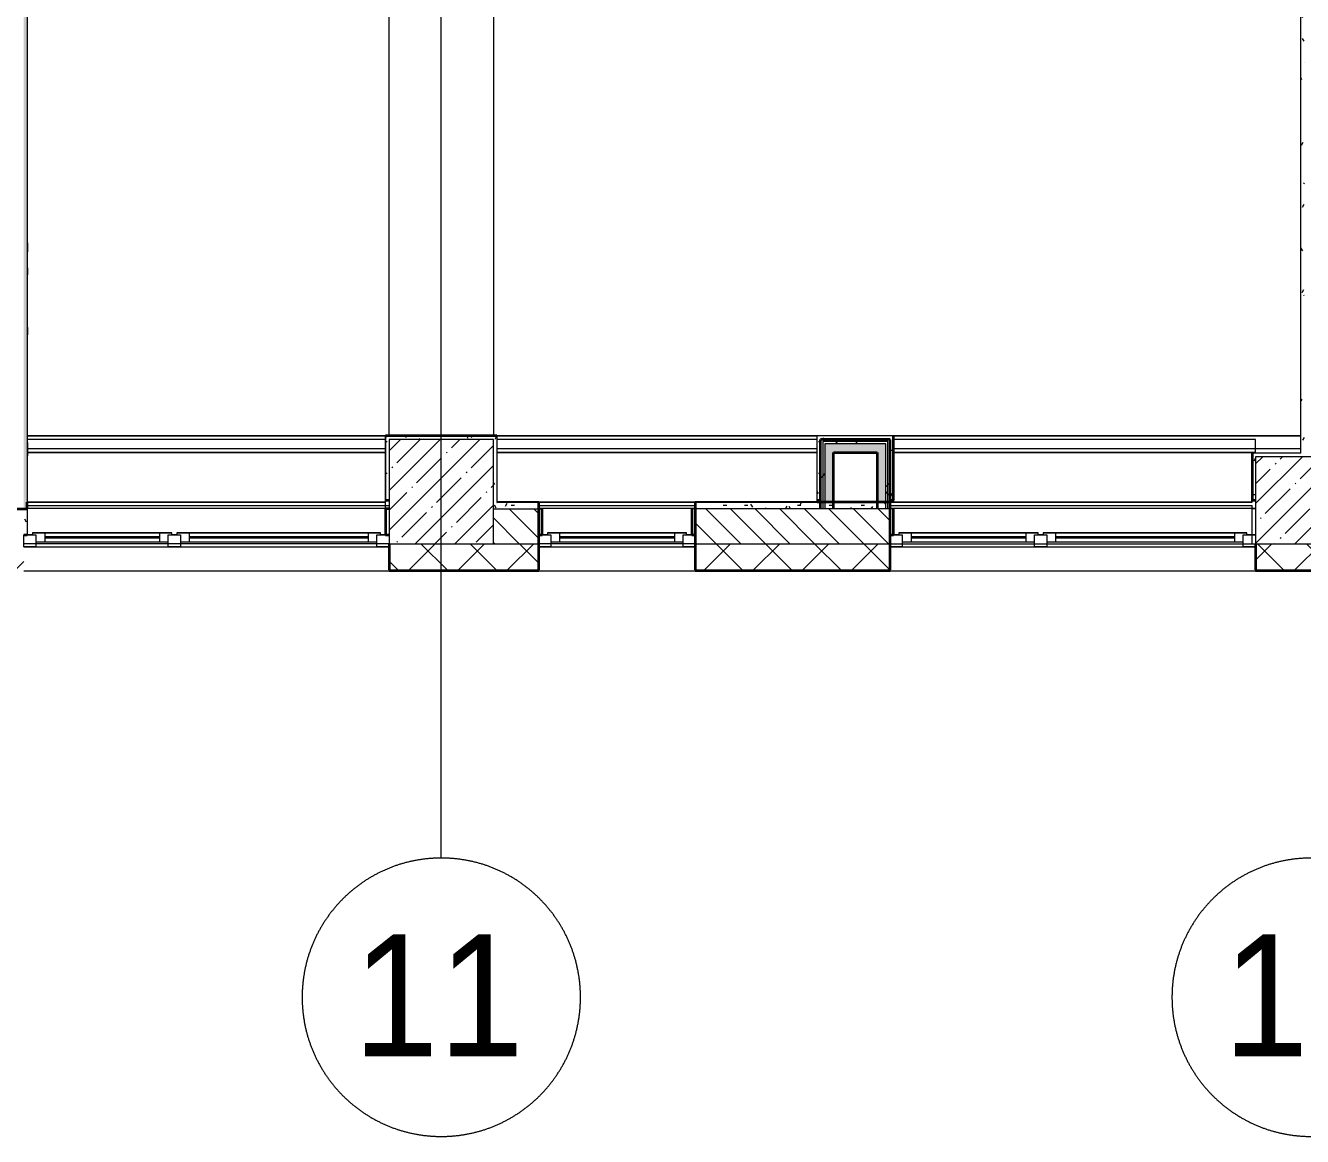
# Model space of a CAD drawing. Header units: millimetres. Extents: x 3914 to 443608, y -156176 to 78197.
# Drawn here: x 205884 to 213224, y -149484 to -143099 of the extents above; entities that cross this region are included whole.
import ezdxf

# ---------------------------------------------------------------- set-up
doc = ezdxf.new("R2010")
doc.units = ezdxf.units.MM
doc.linetypes.add('50_200_ШТРИХ_1Т_ш5_п1_п1_', pattern=[700, 500, -100, 0, -100])
for name, color, linetype, lineweight in [('A-FLOR', 7, 'Continuous', 9), ('A-GLAZ', 7, 'Continuous', 9), ('A-GLAZ-1', 7, 'Continuous', 5), ('A-WALL', 7, 'Continuous', 5), ('A-WALL-1', 7, 'Continuous', 35), ('I-WALL', 7, 'Continuous', 5), ('S-COLS', 7, 'Continuous', 9), ('S-COLS-1', 7, 'Continuous', 5), ('Оси', 7, 'Continuous', 9), ('Оси-1', 7, '50_200_ШТРИХ_1Т_ш5_п1_п1_', 9)]:
    doc.layers.add(name, color=color, linetype=linetype, lineweight=lineweight)
doc.layers.add('A-WALL-FNSH-1', color=9, linetype='Continuous', lineweight=5, true_color=0x808080)
doc.styles.add('Arial', font='arial.ttf', dxfattribs={"width": 0.9, "height": 700})
pattern_1 = [(0, (174964.42, -145977.62), (243.84, 60.96), [20.117, -162.763, 20.117, -162.763, -975.36]), (0, (174964.42, -145977.62), (243.84, 60.96), [-365.76, 20.117, -345.643, 20.117, -162.763, -426.72]), (0, (174964.42, -145977.62), (243.84, 60.96), [-914.4, 20.117, -101.803, 20.117, -284.683]), (120, (175055.86, -145947.14), (-174.71291, 180.69163), [20.117, -162.763, 20.117, -162.763, -975.36]), (120, (175055.86, -145947.14), (-174.71291, 180.69163), [-365.76, 20.117, -345.643, 20.117, -162.763, -426.72]), (120, (175055.86, -145947.14), (-174.71291, 180.69163), [-914.4, 20.117, -101.803, 20.117, -284.683]), (240, (175086.34, -145825.22), (-69.12709, -241.65163), [20.117, -162.763, 20.117, -162.763, -975.36]), (240, (175086.34, -145825.22), (-69.12709, -241.65163), [-365.76, 20.117, -345.643, 20.117, -162.763, -426.72]), (240, (175086.34, -145825.22), (-69.12709, -241.65163), [-914.4, 20.117, -101.803, 20.117, -284.683])]
pattern_2 = [(45, (174964.42, -145977.62), (-212.132, 212.132), []), (135, (174964.42, -145977.62), (-212.132, -212.132), [])]

# ---------------------------------------------------------------- blocks, each defined once
blk = doc.blocks.new('BSC_Колонна _Прямоугольная - 600х600-V313-Объем проектирования 2 этажа')
at = {"layer": 'S-COLS-1'}
h = blk.add_hatch(dxfattribs=at)
h.set_pattern_fill('FP_66', color=256, style=0, pattern_type=2)
h.set_pattern_definition([(45, (-33310, -200), (-114.04925, 114.04925), []), (45, (-33195.95, -200), (-114.04925, 114.04925), [201.613, -40.323, 6.706, -33.617])])
h.paths.add_polyline_path([(-300, -300), (300, -300), (300, 300), (-300, 300), (-300, -247.3)])
for p, q in [((300, 300), (-300, 300)), ((-300, 300), (-300, -300)), ((300, -300), (300, 300)), ((-300, -300), (300, -300))]:
    blk.add_line(p, q, dxfattribs=at)
blk = doc.blocks.new('120_Окно_СКБ_2Ст - 120_Окно_СКБ_2Ст 2100х2400 _мал створка справа_-22446225-Объем проектирования 2 этажа')
at = {"layer": 'A-GLAZ'}
for p, q in [((-1050, -127), (-1050, -57)), ((-1050, -57), (-980, -57)), ((-980, -57), (-980, -127)), ((150, -127), (150, -57)), ((150, -57), (220, -57)), ((220, -57), (220, -127)), ((980, -127), (980, -57)), ((980, -57), (1050, -57)), ((1050, -57), (1050, -127)), ((-980, -127), (-1050, -127)), ((-980, -127), (-1000, -127)), ((-1000, -127), (-1000, -137)), ((-1000, -137), (170, -137)), ((170, -137), (-1000, -137)), ((150, -87), (-980, -87)), ((-980, -87), (-980, -127)), ((-930, -137), (-930, -87)), ((100, -137), (100, -87)), ((150, -127), (150, -87)), ((220, -127), (150, -127)), ((170, -127), (150, -127)), ((170, -137), (170, -127)), ((220, -127), (200, -127)), ((200, -127), (200, -137)), ((200, -137), (1000, -137)), ((1000, -137), (200, -137)), ((980, -87), (220, -87)), ((220, -87), (220, -127)), ((270, -137), (270, -87)), ((930, -137), (930, -87)), ((980, -127), (980, -87)), ((1050, -127), (980, -127)), ((1000, -127), (980, -127)), ((1000, -137), (1000, -127))]:
    blk.add_line(p, q, dxfattribs=at)
at = {"layer": 'A-GLAZ-1'}
for p, q in [((1050, -57), (-1050, -57)), ((-1030, -127), (-1000, -127)), ((-930, -107), (100, -107)), ((100, -117), (-930, -117)), ((170, -127), (200, -127)), ((270, -107), (930, -107)), ((930, -117), (270, -117)), ((1000, -127), (1030, -127))]:
    blk.add_line(p, q, dxfattribs=at)
blk = doc.blocks.new('120_Окно_СКБ_2Ст - 120_Окно_СКБ_2Ст 2100х2400 _мал створка справа_-V319-Объем проектирования 2 этажа')
at = {"layer": 'A-GLAZ'}
for p, q in [((-1050, -127), (-1050, -57)), ((-1050, -57), (-980, -57)), ((-980, -57), (-980, -127)), ((150, -127), (150, -57)), ((150, -57), (220, -57)), ((220, -57), (220, -127)), ((980, -127), (980, -57)), ((980, -57), (1050, -57)), ((1050, -57), (1050, -127)), ((-980, -127), (-1050, -127)), ((-980, -127), (-1000, -127)), ((-1000, -127), (-1000, -137)), ((-1000, -137), (170, -137)), ((170, -137), (-1000, -137)), ((150, -87), (-980, -87)), ((-980, -87), (-980, -127)), ((-930, -137), (-930, -87)), ((100, -137), (100, -87)), ((150, -127), (150, -87)), ((220, -127), (150, -127)), ((170, -127), (150, -127)), ((170, -137), (170, -127)), ((220, -127), (200, -127)), ((200, -127), (200, -137)), ((200, -137), (1000, -137)), ((1000, -137), (200, -137)), ((980, -87), (220, -87)), ((220, -87), (220, -127)), ((270, -137), (270, -87)), ((930, -137), (930, -87)), ((980, -127), (980, -87)), ((1050, -127), (980, -127)), ((1000, -127), (980, -127)), ((1000, -137), (1000, -127))]:
    blk.add_line(p, q, dxfattribs=at)
at = {"layer": 'A-GLAZ-1'}
for p, q in [((1050, -57), (-1050, -57)), ((-1050, -127), (-1000, -127)), ((-930, -107), (100, -107)), ((100, -117), (-930, -117)), ((170, -127), (200, -127)), ((270, -107), (930, -107)), ((930, -117), (270, -117)), ((1000, -127), (1030, -127))]:
    blk.add_line(p, q, dxfattribs=at)
blk = doc.blocks.new('BSC_Колонна _Прямоугольная - 500х500-V366-Объем проектирования 2 этажа')
at = {"layer": 'S-COLS-1'}
h = blk.add_hatch(dxfattribs=at)
h.set_pattern_fill('FP_112', color=256, style=0, pattern_type=2)
h.set_pattern_definition([(45, (-38240, -150), (-114.04925, 114.04925), []), (45, (-38125.95, -150), (-114.04925, 114.04925), [201.613, -40.323, 6.706, -33.617])])
h.paths.add_polyline_path([(250, -250), (250, 250), (-250, 250), (-250, -250), (177, -250)])
for p, q in [((250, 250), (-250, 250)), ((-250, 250), (-250, -250)), ((250, -250), (250, 250)), ((-250, -250), (250, -250))]:
    blk.add_line(p, q, dxfattribs=at)
blk = doc.blocks.new('120_Окно_СКБ_1Ст - 120_Окно_СКБ_1Ст 900х2500_h_-V390-Объем проектирования 2 этажа')
at = {"layer": 'A-GLAZ'}
for p, q in [((-450, -127), (-450, -57)), ((-450, -57), (-380, -57)), ((-380, -57), (-380, -127)), ((380, -127), (380, -57)), ((380, -57), (450, -57)), ((450, -57), (450, -127)), ((-380, -127), (-450, -127)), ((-380, -127), (-400, -127)), ((-400, -127), (-400, -137)), ((-400, -137), (400, -137)), ((400, -137), (-400, -137)), ((380, -87), (-380, -87)), ((-380, -87), (-380, -127)), ((-330, -137), (-330, -87)), ((330, -137), (330, -87)), ((380, -127), (380, -87)), ((450, -127), (380, -127)), ((400, -127), (380, -127)), ((400, -137), (400, -127))]:
    blk.add_line(p, q, dxfattribs=at)
at = {"layer": 'A-GLAZ-1'}
for p, q in [((450, -57), (-450, -57)), ((-430, -127), (-400, -127)), ((-330, -107), (330, -107)), ((330, -117), (-330, -117)), ((400, -127), (430, -127))]:
    blk.add_line(p, q, dxfattribs=at)
blk = doc.blocks.new('Зашивка приборов отопления23 - Зашивка приборов отопления-33321838-Объем проектирования 2 этажа')
at = {"layer": 'A-WALL'}
for p, q in [((36620, 23400), (34540, 23400)), ((34560, 23079), (36620, 23079)), ((36620, 23079), (34560, 23079)), ((34560, 23004), (36620, 23004))]:
    blk.add_line(p, q, dxfattribs=at)
blk = doc.blocks.new('Зашивка приборов отопления24 - Зашивка приборов отопления-33321996-Объем проектирования 2 этажа')
at = {"layer": 'A-WALL'}
for p, q in [((36380, 23400), (35480, 23400)), ((34780, 23079), (36620, 23079)), ((36620, 23079), (34780, 23079)), ((34780, 23004), (36620, 23004))]:
    blk.add_line(p, q, dxfattribs=at)
blk = doc.blocks.new('Зашивка приборов отопления25 - Зашивка приборов отопления-33322064-Объем проектирования 2 этажа')
at = {"layer": 'A-WALL'}
for p, q in [((36640, 23400), (34540, 23400)), ((34540, 23084), (34540, 23079)), ((34540, 23079), (36620, 23079)), ((36620, 23079), (34540, 23079)), ((34540, 23079), (34540, 23004)), ((34540, 23004), (36620, 23004))]:
    blk.add_line(p, q, dxfattribs=at)
blk = doc.blocks.new('Ось сетки - D8-29747960-Объем проектирования 2 этажа')
at = {"layer": 'Оси-1'}
for start, end in [(360, 180), (180, 360)]:
    blk.add_arc((0, 0), 4, start, end, dxfattribs=at)

msp = doc.modelspace()

# ---------------------------------------------------------------- hatches: boundary and pattern name
at = {"layer": 'A-WALL'}
h = msp.add_hatch(dxfattribs=at)
h.set_pattern_fill('FP_2', color=256, style=0, pattern_type=2)
h.set_pattern_definition([(135, (174964.42, -145977.62), (-70.71068, -70.71068), [])])
h.paths.add_polyline_path([(209734.4, -146077.6), (210854.4, -146077.6), (210854.4, -145877.6), (209734.4, -145877.6), (209734.4, -146043.6)])
h.paths.add_polyline_path([(208834.4, -146077.6), (208834.4, -145877.6), (208574.4, -145877.6), (208574.4, -146077.6)])
h = msp.add_hatch(dxfattribs=at)
h.set_pattern_fill('FP_24', color=256, style=0, pattern_type=2)
h.set_pattern_definition([(45, (174964.42, -145977.62), (-141.42136, 141.42136), []), (135, (174964.42, -145977.62), (-141.42136, -141.42136), [])])
h.paths.add_polyline_path([(250444.4, -146227.6), (250664.4, -146227.6), (250664.4, -146077.6), (246524.4, -146077.6), (246524.4, -146227.6), (250240.9, -146227.6)])
h.paths.add_polyline_path([(242290.8, -146227.6), (245624.4, -146227.6), (245624.4, -146077.6), (242024.4, -146077.6), (242024.4, -146227.6)])
h.paths.add_polyline_path([(240374.4, -146227.6), (241124.4, -146227.6), (241124.4, -146077.6), (240124.4, -146077.6), (240124.4, -146227.6)])
h.paths.add_polyline_path([(236374.4, -146227.6), (237024.4, -146227.6), (237024.4, -146077.6), (235874.4, -146077.6), (235874.4, -146227.6)])
h.paths.add_polyline_path([(233774.4, -146227.6), (233774.4, -146077.6), (233024.4, -146077.6), (233024.4, -146227.6), (233618, -146227.6)])
h.paths.add_polyline_path([(231374.4, -146227.6), (232124.4, -146227.6), (232124.4, -146077.6), (231374.4, -146077.6), (231374.4, -146095.6)])
h.paths.add_polyline_path([(226874.4, -146227.6), (228274.4, -146227.6), (228274.4, -146077.6), (226874.4, -146077.6)])
h.paths.add_polyline_path([(222777, -146227.6), (223774.4, -146227.6), (223774.4, -146077.6), (222374.4, -146077.6), (222374.4, -146227.6)])
h.paths.add_polyline_path([(217874.4, -146227.6), (219000.8, -146227.6), (219000.8, -146077.6), (217624.4, -146077.6), (217624.4, -146227.6), (217717.8, -146227.6)])
h.paths.add_polyline_path([(220274.4, -146227.6), (220274.4, -146077.6), (219900.8, -146077.6), (219900.8, -146227.6)])
h.paths.add_polyline_path([(213454.4, -146227.6), (214524.4, -146227.6), (214524.4, -146077.6), (212954.4, -146077.6), (212954.4, -146227.6), (213381.4, -146227.6)])
h.paths.add_polyline_path([(207974.4, -146227.6), (208834.4, -146227.6), (208834.4, -146077.6), (207974.4, -146077.6), (207974.4, -146095.6)])
h.paths.add_polyline_path([(209767.8, -146227.6), (210854.4, -146227.6), (210854.4, -146077.6), (209734.4, -146077.6), (209734.4, -146227.6)])
h.paths.add_polyline_path([(204708.6, -146227.6), (205874.4, -146227.6), (205874.4, -146077.6), (204174.2, -146077.6), (204174.2, -146227.6)])
h.paths.add_polyline_path([(197481.3, -146227.6), (197674.4, -146227.6), (197674.4, -146077.6), (196574.4, -146077.6), (196574.4, -146227.6), (197474.4, -146227.6)])
h.paths.add_polyline_path([(201094.9, -146227.6), (201374.2, -146227.6), (201374.2, -146077.6), (199774.4, -146077.6), (199774.4, -146227.6), (200524.4, -146227.6)])
h.paths.add_polyline_path([(191624.4, -146227.6), (192224.4, -146227.6), (192224.4, -146077.6), (191074.4, -146077.6), (191074.4, -146227.6)])
h.paths.add_polyline_path([(193774.4, -146227.6), (193774.4, -146077.6), (193124.4, -146077.6), (193124.4, -146227.6), (193144.9, -146227.6)])
h.paths.add_polyline_path([(187124.4, -146227.6), (187974.4, -146227.6), (187974.4, -146077.6), (186624.4, -146077.6), (186624.4, -146227.6), (186640.3, -146227.6)])
h.paths.add_polyline_path([(181581.1, -146227.6), (183524.4, -146227.6), (183524.4, -146077.6), (179594.4, -146077.6), (179594.4, -146227.6), (180858.4, -146227.6)])
h.paths.add_polyline_path([(174854.4, -146227.6), (178694.4, -146227.6), (178694.4, -146077.6), (174704.4, -146077.6), (174704.4, -146227.6)])
at = {"layer": 'I-WALL'}
h = msp.add_hatch(dxfattribs=at)
h.set_pattern_fill('FP_191', color=256, style=0, pattern_type=2)
h.set_pattern_definition(pattern_1)
h.paths.add_polyline_path([(205874.4, -145877.6), (205894.4, -145877.6), (205894.4, -138077.6), (205874.4, -138077.6), (205874.4, -145857.6)])
h = msp.add_hatch(dxfattribs=at)
h.set_pattern_fill('FP_191', color=256, style=0, pattern_type=2)
h.set_pattern_definition(pattern_1)
h.paths.add_polyline_path([(213234.4, -145577.6), (213233.3, -140727.6), (213214.4, -140727.6), (213214.4, -145556.6), (213234.2, -145577.4)])
h.paths.add_polyline_path([(213226.2, -145577.6), (213234.2, -145577.4), (213214.4, -145557.6), (213214.4, -145577.6)])
h = msp.add_hatch(dxfattribs=at)
h.set_pattern_fill('FP_191', color=256, style=0, pattern_type=2)
h.set_pattern_definition(pattern_1)
h.paths.add_polyline_path([(207974.4, -145827.6), (207974.4, -145457.6), (207954.4, -145457.6), (207954.4, -145827.6), (207960.9, -145827.6)])
h = msp.add_hatch(dxfattribs=at)
h.set_pattern_fill('FP_191', color=256, style=0, pattern_type=2)
h.set_pattern_definition(pattern_1)
h.paths.add_polyline_path([(208574.4, -145477.6), (208594.4, -145477.4), (208594.4, -145457.6), (207974.4, -145457.6), (207974.4, -145477.6), (208322.3, -145477.6)])
h = msp.add_hatch(dxfattribs=at)
h.set_pattern_fill('FP_191', color=256, style=0, pattern_type=2)
h.set_pattern_definition(pattern_1)
h.paths.add_polyline_path([(208594.4, -145837.6), (208594.4, -145477.6), (208574.4, -145477.6), (208574.4, -145837.6)])
h = msp.add_hatch(dxfattribs=at)
h.set_pattern_fill('FP_191', color=256, style=0, pattern_type=2)
h.set_pattern_definition(pattern_1)
h.paths.add_polyline_path([(210873.4, -145477.6), (210874.4, -145477.6), (210873.4, -145457.6), (210434.4, -145457.6), (210434.4, -145477.6), (210854.4, -145477.6)])
h = msp.add_hatch(dxfattribs=at)
h.set_pattern_fill('FP_191', color=256, style=0, pattern_type=2)
h.set_pattern_definition(pattern_1)
h.paths.add_polyline_path([(210454.4, -145827.6), (210454.4, -145477.6), (210434.4, -145478.6), (210434.4, -145827.6)])
h = msp.add_hatch(dxfattribs=at)
h.set_pattern_fill('FP_192', color=256, style=0, pattern_type=2)
h.set_pattern_definition(pattern_2)
h.paths.add_polyline_path([(210454.4, -145837.6), (210466.9, -145837.6), (210466.9, -145477.6), (210454.4, -145477.6), (210454.4, -145827.6)])
h = msp.add_hatch(dxfattribs=at)
h.set_pattern_fill('FP_192', color=256, style=0, pattern_type=2)
h.set_pattern_definition(pattern_2)
h.paths.add_polyline_path([(210466.9, -145490.1), (210854.4, -145490.1), (210854.4, -145477.6), (210466.9, -145477.6)])
h = msp.add_hatch(dxfattribs=at)
h.set_pattern_fill('FP_191', color=256, style=0, pattern_type=2)
h.set_pattern_definition(pattern_1)
h.paths.add_polyline_path([(210854.4, -145827.6), (210874.4, -145827.6), (210873.4, -145477.6), (210854.4, -145477.6), (210854.4, -145691.8)])
h = msp.add_hatch(dxfattribs=at)
h.set_pattern_fill('FP_192', color=256, style=0, pattern_type=2)
h.set_pattern_definition(pattern_2)
h.paths.add_polyline_path([(210466.9, -145837.6), (210479.4, -145837.6), (210479.4, -145490.1), (210466.9, -145490.1), (210466.9, -145827.6)])
h = msp.add_hatch(dxfattribs=at)
h.set_pattern_fill('FP_192', color=256, style=0, pattern_type=2)
h.set_pattern_definition(pattern_2)
h.paths.add_polyline_path([(210479.4, -145502.6), (210841.9, -145502.6), (210841.9, -145490.1), (210479.4, -145490.1)])
for points in [[(210529.4, -145837.6), (210529.4, -145502.6), (210479.4, -145502.6), (210479.4, -145837.6), (210490.5, -145837.6)], [(210829.4, -145552.6), (210829.4, -145502.6), (210529.4, -145502.6), (210529.4, -145552.6), (210779.4, -145552.6)], [(210779.4, -145837.6), (210829.4, -145837.6), (210829.4, -145552.6), (210779.4, -145552.6), (210779.4, -145696.7)]]:
    msp.add_hatch(color=256, dxfattribs=at).paths.add_polyline_path(points)
h = msp.add_hatch(dxfattribs=at)
h.set_pattern_fill('FP_192', color=256, style=0, pattern_type=2)
h.set_pattern_definition(pattern_2)
h.paths.add_polyline_path([(210829.4, -145837.6), (210841.9, -145837.6), (210841.9, -145502.6), (210829.4, -145502.6), (210829.4, -145693.4)])
h = msp.add_hatch(dxfattribs=at)
h.set_pattern_fill('FP_192', color=256, style=0, pattern_type=2)
h.set_pattern_definition(pattern_2)
h.paths.add_polyline_path([(210854.4, -145837.6), (210854.4, -145490.1), (210841.9, -145490.1), (210841.9, -145837.6), (210852.9, -145837.6)])
h = msp.add_hatch(dxfattribs=at)
h.set_pattern_fill('FP_191', color=256, style=0, pattern_type=2)
h.set_pattern_definition(pattern_1)
h.paths.add_polyline_path([(212934.4, -145827.6), (212954.4, -145827.6), (212954.4, -145577.6), (212934.4, -145579.2), (212934.4, -145580.5)])
h = msp.add_hatch(dxfattribs=at)
h.set_pattern_fill('FP_191', color=256, style=0, pattern_type=2)
h.set_pattern_definition(pattern_1)
h.paths.add_polyline_path([(209734.4, -145877.6), (210854.4, -145877.6), (210854.4, -145837.6), (209734.4, -145837.6), (209734.4, -145857.6)])
h.paths.add_polyline_path([(208683.7, -145877.6), (208834.4, -145877.6), (208834.4, -145837.6), (208574.4, -145837.6), (208574.4, -145877.6)])
h = msp.add_hatch(dxfattribs=at)
h.set_pattern_fill('FP_191', color=256, style=0, pattern_type=2)
h.set_pattern_definition(pattern_1)
h.paths.add_polyline_path([(205874.4, -146025.6), (205894.4, -146025.6), (205894.4, -145877.6), (205874.4, -145877.6), (205874.4, -146002.6)])
h = msp.add_hatch(dxfattribs=at)
h.set_pattern_fill('FP_191', color=256, style=0, pattern_type=2)
h.set_pattern_definition(pattern_1)
h.paths.add_polyline_path([(208834.4, -146025.6), (208854.4, -146025.6), (208854.4, -145877.6), (208834.4, -145877.6), (208834.4, -145896.2)])
h = msp.add_hatch(dxfattribs=at)
h.set_pattern_fill('FP_191', color=256, style=0, pattern_type=2)
h.set_pattern_definition(pattern_1)
h.paths.add_polyline_path([(210854.4, -146025.6), (210874.4, -146025.6), (210874.4, -145877.6), (210854.4, -145877.6), (210854.4, -145896.2)])

# ---------------------------------------------------------------- linework, layer by layer
at = {"layer": 'A-FLOR'}
for p, q in [((207974.4, -145456.7), (207974.4, -138789.4)), ((207974.4, -145457.6), (207974.4, -138790.4)), ((208574.4, -138789.4), (208574.4, -145456.7)), ((208574.4, -138790.4), (208574.4, -145457.6)), ((210433.4, -145456.7), (210433.4, -145476.7)), ((210433.4, -145457.6), (210433.4, -145477.6)), ((210873.4, -145456.7), (210434.4, -145456.7)), ((210873.4, -145457.6), (210434.4, -145457.6)), ((207954.4, -145531.7), (205894.4, -145531.7)), ((207954.4, -145532.6), (205894.4, -145532.6)), ((210434.4, -145531.7), (208594.4, -145531.7)), ((210434.4, -145532.6), (208594.4, -145532.6)), ((213214.4, -145531.7), (210874.4, -145531.7)), ((213214.4, -145532.6), (210874.4, -145532.6)), ((213214.4, -145556.7), (212954.4, -145556.7)), ((213214.4, -145557.6), (212954.4, -145557.6)), ((205894.4, -145836.7), (207954.4, -145836.7)), ((205894.4, -145837.6), (207954.4, -145837.6)), ((207954.4, -145836.7), (207954.4, -145826.7)), ((207954.4, -145837.6), (207954.4, -145827.6)), ((208834.4, -145836.7), (209734.4, -145836.7)), ((208834.4, -145837.6), (209734.4, -145837.6)), ((210779.4, -145836.7), (210529.4, -145836.7)), ((210779.4, -145837.6), (210529.4, -145837.6)), ((210854.4, -145836.7), (212934.4, -145836.7)), ((210854.4, -145837.6), (212934.4, -145837.6)), ((212934.4, -145836.7), (212934.4, -145826.7)), ((212934.4, -145837.6), (212934.4, -145827.6))]:
    msp.add_line(p, q, dxfattribs=at)
at = {"layer": 'A-WALL'}
for p, q in [((208594.4, -145477.6), (208594.4, -145837.6)), ((210466.9, -145490.1), (210466.9, -145877.6)), ((210841.9, -145490.1), (210466.9, -145490.1)), ((210479.4, -145502.6), (210479.4, -145877.6)), ((210829.4, -145502.6), (210479.4, -145502.6)), ((210829.4, -145877.6), (210829.4, -145502.6)), ((210841.9, -145877.6), (210841.9, -145490.1)), ((212954.4, -145557.6), (212934.4, -145557.6)), ((208574.4, -145877.6), (208854.4, -145877.6)), ((210874.4, -145877.6), (209714.4, -145877.6)), ((208574.4, -146077.6), (208834.4, -146077.6)), ((209734.4, -146077.6), (212954.4, -146077.6)), ((207974.4, -146235.6), (205874.4, -146235.6)), ((207974.4, -146227.6), (208834.4, -146227.6)), ((207974.4, -146230.6), (208834.4, -146230.6)), ((209734.4, -146235.6), (208834.4, -146235.6)), ((209734.4, -146227.6), (210854.4, -146227.6)), ((209734.4, -146230.6), (210854.4, -146230.6)), ((212954.4, -146235.6), (210854.4, -146235.6)), ((212954.4, -146227.6), (214524.4, -146227.6)), ((212954.4, -146230.6), (214524.4, -146230.6))]:
    msp.add_line(p, q, dxfattribs=at)
at = {"layer": 'A-WALL-1'}
for p, q in [((208594.4, -145457.6), (207954.4, -145457.6)), ((210854.4, -145477.6), (210454.4, -145477.6)), ((210454.4, -145877.6), (210454.4, -145477.6)), ((210854.4, -146227.6), (210854.4, -145477.6)), ((210874.4, -145457.6), (210873.4, -145457.6)), ((210874.4, -145827.6), (210874.4, -145457.6)), ((210529.4, -145877.6), (210529.4, -145552.6)), ((210529.4, -145552.6), (210779.4, -145552.6)), ((210779.4, -145552.6), (210779.4, -145877.6)), ((212934.4, -145557.6), (212934.4, -145827.6)), ((213214.4, -145556.6), (213214.4, -145557.6)), ((205894.4, -145877.6), (205894.4, -145837.6)), ((207954.4, -145827.6), (207974.4, -145827.6)), ((208595.4, -145837.6), (208594.4, -145837.6)), ((208834.4, -146227.6), (208834.4, -145837.6)), ((209734.4, -145837.6), (209734.4, -146227.6)), ((210434.4, -145827.6), (210454.4, -145827.6)), ((210854.4, -145837.6), (210434.4, -145837.6)), ((210854.4, -145827.6), (210874.4, -145827.6)), ((212934.4, -145827.6), (212954.4, -145827.6)), ((204774.2, -145877.6), (205894.4, -145877.6)), ((207974.4, -145877.6), (207954.4, -145877.6)), ((207954.4, -145877.6), (207954.4, -146025.6)), ((208854.4, -146025.6), (208854.4, -145877.6)), ((209714.4, -145877.6), (209714.4, -146025.6)), ((210874.4, -146025.6), (210874.4, -145877.6)), ((205874.4, -146025.6), (205894.4, -146025.6)), ((207954.4, -146025.6), (207974.4, -146025.6)), ((208834.4, -146025.6), (208854.4, -146025.6)), ((209714.4, -146025.6), (209734.4, -146025.6)), ((210854.4, -146025.6), (210874.4, -146025.6)), ((207974.4, -146077.6), (207974.4, -146227.6)), ((212954.4, -146077.6), (212954.4, -146227.6))]:
    msp.add_line(p, q, dxfattribs=at)
at = {"layer": 'A-WALL-FNSH-1'}
for p, q in [((205894.4, -138057.6), (205894.4, -145837.6)), ((213214.4, -145556.6), (213214.4, -140727.6)), ((205896.4, -145836.6), (205896.4, -142889.9)), ((208594.4, -145456.6), (207953.4, -145456.6)), ((207953.4, -145457.6), (207953.4, -145836.6)), ((207954.4, -145827.6), (207954.4, -145457.6)), ((208594.4, -145457.6), (208594.4, -145477.6)), ((208595.4, -145836.6), (208595.4, -145456.6)), ((210433.4, -145456.6), (210433.4, -145836.6)), ((210875.4, -145456.6), (210433.4, -145456.6)), ((210434.4, -145837.6), (210434.4, -145457.6)), ((210875.4, -145827.6), (210875.4, -145456.6)), ((212933.4, -145556.6), (212933.4, -145827.6)), ((213213.4, -145556.6), (212933.4, -145556.6)), ((205895.4, -145836.6), (205896.4, -145836.6)), ((207953.4, -145836.6), (207954.4, -145836.6)), ((208834.4, -145836.6), (208595.4, -145836.6)), ((208595.4, -145837.6), (208834.4, -145837.6)), ((208834.4, -145837.6), (208834.4, -145836.6)), ((210433.4, -145836.6), (209734.4, -145836.6)), ((209734.4, -145836.6), (209734.4, -145837.6)), ((209734.4, -145837.6), (210434.4, -145837.6)), ((210874.4, -145827.6), (210875.4, -145827.6)), ((212933.4, -145827.6), (212934.4, -145827.6)), ((205895.4, -145877.6), (205894.4, -145877.6)), ((205894.4, -145877.6), (205894.4, -146025.6)), ((205895.4, -146025.6), (205895.4, -145877.6)), ((207954.4, -145877.6), (207953.4, -145877.6)), ((207953.4, -145877.6), (207953.4, -146025.6)), ((208855.4, -145877.6), (208854.4, -145877.6)), ((208855.4, -146025.6), (208855.4, -145877.6)), ((209714.4, -145877.6), (209713.4, -145877.6)), ((209713.4, -145877.6), (209713.4, -146025.6)), ((210875.4, -145877.6), (210874.4, -145877.6)), ((210875.4, -146025.6), (210875.4, -145877.6)), ((212934.4, -145877.6), (212933.4, -145877.6)), ((212933.4, -145877.6), (212933.4, -146025.6)), ((205894.4, -146025.6), (205895.4, -146025.6)), ((207953.4, -146025.6), (207954.4, -146025.6)), ((208854.4, -146025.6), (208855.4, -146025.6)), ((209713.4, -146025.6), (209714.4, -146025.6)), ((210874.4, -146025.6), (210875.4, -146025.6)), ((212933.4, -146025.6), (212934.4, -146025.6)), ((207974.4, -146227.6), (207974.4, -146235.6)), ((207974.4, -146235.6), (208834.4, -146235.6)), ((208834.4, -146235.6), (208834.4, -146227.6)), ((209734.4, -146227.6), (209734.4, -146235.6)), ((209734.4, -146235.6), (210854.4, -146235.6)), ((210854.4, -146235.6), (210854.4, -146227.6)), ((212954.4, -146227.6), (212954.4, -146235.6)), ((212954.4, -146235.6), (214524.4, -146235.6))]:
    msp.add_line(p, q, dxfattribs=at)
at = {"layer": 'I-WALL'}
for p, q in [((205896.4, -143355.5), (205895.4, -143355.5)), ((205896.4, -143421.6), (205895.4, -143421.6)), ((205895.4, -143430.2), (205896.4, -143430.2)), ((205895.4, -143640.2), (205896.4, -143640.2)), ((205895.4, -143642.3), (205896.4, -143642.3)), ((205895.4, -143701.9), (205896.4, -143701.9)), ((205895.4, -144133.1), (205896.4, -144133.1)), ((205895.4, -144233.1), (205896.4, -144233.1)), ((205896.4, -144347.3), (205895.4, -144347.3)), ((205895.4, -144400.4), (205896.4, -144400.4)), ((205896.4, -144492.1), (205895.4, -144492.1)), ((205895.4, -144532.1), (205896.4, -144532.1)), ((205896.4, -144834.5), (205895.4, -144834.5)), ((205895.4, -144877.5), (205896.4, -144877.5)), ((205895.4, -145456.6), (207953.4, -145456.6)), ((207953.4, -145457.6), (205895.4, -145457.6)), ((207953.4, -145457.6), (207953.4, -145456.6)), ((208594.4, -145456.6), (208594.4, -145457.6)), ((208594.4, -145456.6), (210433.4, -145456.6)), ((210434.4, -145457.6), (208594.4, -145457.6)), ((210875.4, -145456.6), (213213.4, -145456.6)), ((213213.4, -145457.6), (210875.4, -145457.6)), ((205896.4, -145495), (205895.4, -145495)), ((205895.4, -145571.3), (205896.4, -145571.3)), ((205895.4, -145836.6), (205895.4, -145857.6)), ((205896.4, -145836.6), (207953.4, -145836.6)), ((207954.4, -145877.6), (207954.4, -145837.6)), ((208834.4, -145836.6), (209734.4, -145836.6)), ((210874.4, -145827.6), (210874.4, -145836.6)), ((210874.4, -145836.6), (212934.4, -145836.6)), ((212933.4, -145836.6), (212933.4, -145827.6)), ((212934.4, -145836.6), (212934.4, -145827.6)), ((205894.4, -145857.6), (207974.4, -145857.6)), ((208834.4, -145857.6), (209734.4, -145857.6)), ((210854.4, -145857.6), (212934.4, -145857.6)), ((212934.4, -146077.6), (212934.4, -145857.6)), ((212954.4, -145877.6), (212934.4, -145877.6)), ((212954.4, -146025.6), (212934.4, -146025.6)), ((207974.4, -146077.6), (205874.4, -146077.6)), ((209734.4, -146077.6), (208834.4, -146077.6))]:
    msp.add_line(p, q, dxfattribs=at)
at = {"layer": 'I-WALL', "flags": 128}
for points in [[(205895.4, -144392.4), (205895.4, -144389.2), (205895.4, -144385.6), (205895.4, -144381.7), (205895.4, -144377.7), (205895.4, -144373.5), (205895.4, -144369.4), (205895.4, -144365.3), (205895.4, -144361.5), (205895.4, -144358), (205895.4, -144354.8), (205895.4, -144352.2), (205895.4, -144350), (205895.4, -144348.5), (205895.4, -144347.6), (205895.4, -144347.3)], [(205895.4, -144347.3), (205895.4, -144347.7), (205895.4, -144348.7), (205895.4, -144350.3), (205895.4, -144352.6), (205895.4, -144355.3)], [(205895.4, -144355.3), (205895.4, -144352.6), (205895.4, -144350.3), (205895.4, -144348.7), (205895.4, -144347.7), (205895.4, -144347.3)], [(205895.4, -144347.3), (205895.4, -144347.6), (205895.4, -144348.5), (205895.4, -144350), (205895.4, -144352.2), (205895.4, -144354.8), (205895.4, -144358), (205895.4, -144361.5), (205895.4, -144365.3), (205895.4, -144369.4), (205895.4, -144373.5), (205895.4, -144377.7), (205895.4, -144381.7), (205895.4, -144385.6), (205895.4, -144389.2), (205895.4, -144392.4)], [(205895.4, -144355.3), (205895.4, -144358.5), (205895.4, -144362.1), (205895.4, -144366), (205895.4, -144370), (205895.4, -144374.2), (205895.4, -144378.3), (205895.4, -144382.4), (205895.4, -144386.2), (205895.4, -144389.7), (205895.4, -144392.9), (205895.4, -144395.5), (205895.4, -144397.7), (205895.4, -144399.2), (205895.4, -144400.1), (205895.4, -144400.4)], [(205895.4, -144400.4), (205895.4, -144400.1), (205895.4, -144399.2), (205895.4, -144397.7), (205895.4, -144395.5), (205895.4, -144392.9), (205895.4, -144389.7), (205895.4, -144386.2), (205895.4, -144382.4), (205895.4, -144378.3), (205895.4, -144374.2), (205895.4, -144370), (205895.4, -144366), (205895.4, -144362.1), (205895.4, -144358.5), (205895.4, -144355.3)], [(205896.4, -144355.3), (205896.4, -144352.6), (205896.4, -144350.3), (205896.4, -144348.7), (205896.4, -144347.7), (205896.4, -144347.3)], [(205896.4, -144347.3), (205896.4, -144347.6), (205896.4, -144348.5), (205896.4, -144350), (205896.4, -144352.2), (205896.4, -144354.8), (205896.4, -144358), (205896.4, -144361.5), (205896.4, -144365.3), (205896.4, -144369.4), (205896.4, -144373.5), (205896.4, -144377.7), (205896.4, -144381.7), (205896.4, -144385.6), (205896.4, -144389.2), (205896.4, -144392.4)], [(205896.4, -144392.4), (205896.4, -144389.2), (205896.4, -144385.6), (205896.4, -144381.7), (205896.4, -144377.7), (205896.4, -144373.5), (205896.4, -144369.4), (205896.4, -144365.3), (205896.4, -144361.5), (205896.4, -144358), (205896.4, -144354.8), (205896.4, -144352.2), (205896.4, -144350), (205896.4, -144348.5), (205896.4, -144347.6), (205896.4, -144347.3)], [(205896.4, -144347.3), (205896.4, -144347.7), (205896.4, -144348.7), (205896.4, -144350.3), (205896.4, -144352.6), (205896.4, -144355.3)], [(205896.4, -144400.4), (205896.4, -144400.1), (205896.4, -144399.2), (205896.4, -144397.7), (205896.4, -144395.5), (205896.4, -144392.9), (205896.4, -144389.7), (205896.4, -144386.2), (205896.4, -144382.4), (205896.4, -144378.3), (205896.4, -144374.2), (205896.4, -144370), (205896.4, -144366), (205896.4, -144362.1), (205896.4, -144358.5), (205896.4, -144355.3)], [(205896.4, -144355.3), (205896.4, -144358.5), (205896.4, -144362.1), (205896.4, -144366), (205896.4, -144370), (205896.4, -144374.2), (205896.4, -144378.3), (205896.4, -144382.4), (205896.4, -144386.2), (205896.4, -144389.7), (205896.4, -144392.9), (205896.4, -144395.5), (205896.4, -144397.7), (205896.4, -144399.2), (205896.4, -144400.1), (205896.4, -144400.4)], [(205895.4, -144400.4), (205895.4, -144400), (205895.4, -144399), (205895.4, -144397.4), (205895.4, -144395.1), (205895.4, -144392.4)], [(205895.4, -144392.4), (205895.4, -144395.1), (205895.4, -144397.4), (205895.4, -144399), (205895.4, -144400), (205895.4, -144400.4)], [(205896.4, -144392.4), (205896.4, -144395.1), (205896.4, -144397.4), (205896.4, -144399), (205896.4, -144400), (205896.4, -144400.4)], [(205896.4, -144400.4), (205896.4, -144400), (205896.4, -144399), (205896.4, -144397.4), (205896.4, -144395.1), (205896.4, -144392.4)], [(205895.4, -144512.1), (205895.4, -144509), (205895.4, -144505.9), (205895.4, -144503), (205895.4, -144500.4), (205895.4, -144498), (205895.4, -144495.9), (205895.4, -144494.3), (205895.4, -144493.1), (205895.4, -144492.4), (205895.4, -144492.1), (205895.4, -144492.4), (205895.4, -144493.1), (205895.4, -144494.3), (205895.4, -144495.9), (205895.4, -144498), (205895.4, -144500.4), (205895.4, -144503), (205895.4, -144505.9), (205895.4, -144509), (205895.4, -144512.1)], [(205895.4, -144512.1), (205895.4, -144509), (205895.4, -144505.9), (205895.4, -144503), (205895.4, -144500.4), (205895.4, -144498), (205895.4, -144495.9), (205895.4, -144494.3), (205895.4, -144493.1), (205895.4, -144492.4), (205895.4, -144492.1), (205895.4, -144492.4), (205895.4, -144493.1), (205895.4, -144494.3), (205895.4, -144495.9), (205895.4, -144498), (205895.4, -144500.4), (205895.4, -144503), (205895.4, -144505.9), (205895.4, -144509), (205895.4, -144512.1)], [(205895.4, -144512.1), (205895.4, -144515.2), (205895.4, -144518.3), (205895.4, -144521.2), (205895.4, -144523.9), (205895.4, -144526.3), (205895.4, -144528.3), (205895.4, -144529.9), (205895.4, -144531.1), (205895.4, -144531.9), (205895.4, -144532.1), (205895.4, -144531.9), (205895.4, -144531.1), (205895.4, -144529.9), (205895.4, -144528.3), (205895.4, -144526.3), (205895.4, -144523.9), (205895.4, -144521.2), (205895.4, -144518.3), (205895.4, -144515.2), (205895.4, -144512.1)], [(205895.4, -144512.1), (205895.4, -144515.2), (205895.4, -144518.3), (205895.4, -144521.2), (205895.4, -144523.9), (205895.4, -144526.3), (205895.4, -144528.3), (205895.4, -144529.9), (205895.4, -144531.1), (205895.4, -144531.9), (205895.4, -144532.1), (205895.4, -144531.9), (205895.4, -144531.1), (205895.4, -144529.9), (205895.4, -144528.3), (205895.4, -144526.3), (205895.4, -144523.9), (205895.4, -144521.2), (205895.4, -144518.3), (205895.4, -144515.2), (205895.4, -144512.1)], [(205896.4, -144512.1), (205896.4, -144509), (205896.4, -144505.9), (205896.4, -144503), (205896.4, -144500.4), (205896.4, -144498), (205896.4, -144495.9), (205896.4, -144494.3), (205896.4, -144493.1), (205896.4, -144492.4), (205896.4, -144492.1), (205896.4, -144492.4), (205896.4, -144493.1), (205896.4, -144494.3), (205896.4, -144495.9), (205896.4, -144498), (205896.4, -144500.4), (205896.4, -144503), (205896.4, -144505.9), (205896.4, -144509), (205896.4, -144512.1)], [(205896.4, -144512.1), (205896.4, -144509), (205896.4, -144505.9), (205896.4, -144503), (205896.4, -144500.4), (205896.4, -144498), (205896.4, -144495.9), (205896.4, -144494.3), (205896.4, -144493.1), (205896.4, -144492.4), (205896.4, -144492.1), (205896.4, -144492.4), (205896.4, -144493.1), (205896.4, -144494.3), (205896.4, -144495.9), (205896.4, -144498), (205896.4, -144500.4), (205896.4, -144503), (205896.4, -144505.9), (205896.4, -144509), (205896.4, -144512.1)], [(205896.4, -144512.1), (205896.4, -144515.2), (205896.4, -144518.3), (205896.4, -144521.2), (205896.4, -144523.9), (205896.4, -144526.3), (205896.4, -144528.3), (205896.4, -144529.9), (205896.4, -144531.1), (205896.4, -144531.9), (205896.4, -144532.1), (205896.4, -144531.9), (205896.4, -144531.1), (205896.4, -144529.9), (205896.4, -144528.3), (205896.4, -144526.3), (205896.4, -144523.9), (205896.4, -144521.2), (205896.4, -144518.3), (205896.4, -144515.2), (205896.4, -144512.1)], [(205896.4, -144512.1), (205896.4, -144515.2), (205896.4, -144518.3), (205896.4, -144521.2), (205896.4, -144523.9), (205896.4, -144526.3), (205896.4, -144528.3), (205896.4, -144529.9), (205896.4, -144531.1), (205896.4, -144531.9), (205896.4, -144532.1), (205896.4, -144531.9), (205896.4, -144531.1), (205896.4, -144529.9), (205896.4, -144528.3), (205896.4, -144526.3), (205896.4, -144523.9), (205896.4, -144521.2), (205896.4, -144518.3), (205896.4, -144515.2), (205896.4, -144512.1)], [(205895.4, -144847.7), (205895.4, -144844.7), (205895.4, -144841.9), (205895.4, -144839.6), (205895.4, -144837.6), (205895.4, -144836.1), (205895.4, -144835.1), (205895.4, -144834.6), (205895.4, -144834.6), (205895.4, -144835.1), (205895.4, -144836.2), (205895.4, -144837.8), (205895.4, -144839.8), (205895.4, -144842.2), (205895.4, -144844.9), (205895.4, -144847.9), (205895.4, -144851.1), (205895.4, -144854.5), (205895.4, -144857.8), (205895.4, -144861.2), (205895.4, -144864.4)], [(205895.4, -144864.4), (205895.4, -144861.2), (205895.4, -144857.8), (205895.4, -144854.5), (205895.4, -144851.1), (205895.4, -144847.9), (205895.4, -144844.9), (205895.4, -144842.2), (205895.4, -144839.8), (205895.4, -144837.8), (205895.4, -144836.2), (205895.4, -144835.1), (205895.4, -144834.6), (205895.4, -144834.6), (205895.4, -144835.1), (205895.4, -144836.1), (205895.4, -144837.6), (205895.4, -144839.6), (205895.4, -144841.9), (205895.4, -144844.7), (205895.4, -144847.7)], [(205895.4, -144864.4), (205895.4, -144867.4), (205895.4, -144870.1), (205895.4, -144872.4), (205895.4, -144874.4), (205895.4, -144875.9), (205895.4, -144876.9), (205895.4, -144877.4), (205895.4, -144877.4), (205895.4, -144876.9), (205895.4, -144875.8), (205895.4, -144874.3), (205895.4, -144872.3), (205895.4, -144869.9), (205895.4, -144867.1), (205895.4, -144864.1), (205895.4, -144860.9), (205895.4, -144857.6), (205895.4, -144854.2), (205895.4, -144850.9), (205895.4, -144847.7)], [(205895.4, -144847.7), (205895.4, -144850.9), (205895.4, -144854.2), (205895.4, -144857.6), (205895.4, -144860.9), (205895.4, -144864.1), (205895.4, -144867.1), (205895.4, -144869.9), (205895.4, -144872.3), (205895.4, -144874.3), (205895.4, -144875.8), (205895.4, -144876.9), (205895.4, -144877.4), (205895.4, -144877.4), (205895.4, -144876.9), (205895.4, -144875.9), (205895.4, -144874.4), (205895.4, -144872.4), (205895.4, -144870.1), (205895.4, -144867.4), (205895.4, -144864.4)], [(205896.4, -144864.4), (205896.4, -144861.2), (205896.4, -144857.8), (205896.4, -144854.5), (205896.4, -144851.1), (205896.4, -144847.9), (205896.4, -144844.9), (205896.4, -144842.2), (205896.4, -144839.8), (205896.4, -144837.8), (205896.4, -144836.2), (205896.4, -144835.1), (205896.4, -144834.6), (205896.4, -144834.6), (205896.4, -144835.1), (205896.4, -144836.1), (205896.4, -144837.6), (205896.4, -144839.6), (205896.4, -144841.9), (205896.4, -144844.7), (205896.4, -144847.7)], [(205896.4, -144847.7), (205896.4, -144844.7), (205896.4, -144841.9), (205896.4, -144839.6), (205896.4, -144837.6), (205896.4, -144836.1), (205896.4, -144835.1), (205896.4, -144834.6), (205896.4, -144834.6), (205896.4, -144835.1), (205896.4, -144836.2), (205896.4, -144837.8), (205896.4, -144839.8), (205896.4, -144842.2), (205896.4, -144844.9), (205896.4, -144847.9), (205896.4, -144851.1), (205896.4, -144854.5), (205896.4, -144857.8), (205896.4, -144861.2), (205896.4, -144864.4)], [(205896.4, -144847.7), (205896.4, -144850.9), (205896.4, -144854.2), (205896.4, -144857.6), (205896.4, -144860.9), (205896.4, -144864.1), (205896.4, -144867.1), (205896.4, -144869.9), (205896.4, -144872.3), (205896.4, -144874.3), (205896.4, -144875.8), (205896.4, -144876.9), (205896.4, -144877.4), (205896.4, -144877.4), (205896.4, -144876.9), (205896.4, -144875.9), (205896.4, -144874.4), (205896.4, -144872.4), (205896.4, -144870.1), (205896.4, -144867.4), (205896.4, -144864.4)], [(205896.4, -144864.4), (205896.4, -144867.4), (205896.4, -144870.1), (205896.4, -144872.4), (205896.4, -144874.4), (205896.4, -144875.9), (205896.4, -144876.9), (205896.4, -144877.4), (205896.4, -144877.4), (205896.4, -144876.9), (205896.4, -144875.8), (205896.4, -144874.3), (205896.4, -144872.3), (205896.4, -144869.9), (205896.4, -144867.1), (205896.4, -144864.1), (205896.4, -144860.9), (205896.4, -144857.6), (205896.4, -144854.2), (205896.4, -144850.9), (205896.4, -144847.7)], [(205895.4, -145567.6), (205895.4, -145564.6), (205895.4, -145560.8), (205895.4, -145556.4), (205895.4, -145551.4), (205895.4, -145545.9), (205895.4, -145540.1), (205895.4, -145534.2), (205895.4, -145528.2), (205895.4, -145522.4), (205895.4, -145516.8), (205895.4, -145511.6), (205895.4, -145506.9), (205895.4, -145502.9), (205895.4, -145499.7), (205895.4, -145497.2), (205895.4, -145495.7), (205895.4, -145495.1), (205895.4, -145495.4), (205895.4, -145496.6), (205895.4, -145498.7)], [(205895.4, -145498.7), (205895.4, -145496.6), (205895.4, -145495.4), (205895.4, -145495.1), (205895.4, -145495.7), (205895.4, -145497.2), (205895.4, -145499.7), (205895.4, -145502.9), (205895.4, -145506.9), (205895.4, -145511.6), (205895.4, -145516.8), (205895.4, -145522.4), (205895.4, -145528.2), (205895.4, -145534.2), (205895.4, -145540.1), (205895.4, -145545.9), (205895.4, -145551.4), (205895.4, -145556.4), (205895.4, -145560.8), (205895.4, -145564.6), (205895.4, -145567.6)], [(205895.4, -145498.7), (205895.4, -145501.7), (205895.4, -145505.5), (205895.4, -145509.9), (205895.4, -145514.9), (205895.4, -145520.4), (205895.4, -145526.2), (205895.4, -145532.1), (205895.4, -145538.1), (205895.4, -145544), (205895.4, -145549.5), (205895.4, -145554.7), (205895.4, -145559.4), (205895.4, -145563.4), (205895.4, -145566.6), (205895.4, -145569.1), (205895.4, -145570.6), (205895.4, -145571.3), (205895.4, -145571), (205895.4, -145569.7), (205895.4, -145567.6)], [(205895.4, -145567.6), (205895.4, -145569.7), (205895.4, -145571), (205895.4, -145571.3), (205895.4, -145570.6), (205895.4, -145569.1), (205895.4, -145566.6), (205895.4, -145563.4), (205895.4, -145559.4), (205895.4, -145554.7), (205895.4, -145549.5), (205895.4, -145544), (205895.4, -145538.1), (205895.4, -145532.1), (205895.4, -145526.2), (205895.4, -145520.4), (205895.4, -145514.9), (205895.4, -145509.9), (205895.4, -145505.5), (205895.4, -145501.7), (205895.4, -145498.7)], [(205896.4, -145498.7), (205896.4, -145496.6), (205896.4, -145495.4), (205896.4, -145495.1), (205896.4, -145495.7), (205896.4, -145497.2), (205896.4, -145499.7), (205896.4, -145502.9), (205896.4, -145506.9), (205896.4, -145511.6), (205896.4, -145516.8), (205896.4, -145522.4), (205896.4, -145528.2), (205896.4, -145534.2), (205896.4, -145540.1), (205896.4, -145545.9), (205896.4, -145551.4), (205896.4, -145556.4), (205896.4, -145560.8), (205896.4, -145564.6), (205896.4, -145567.6)], [(205896.4, -145567.6), (205896.4, -145564.6), (205896.4, -145560.8), (205896.4, -145556.4), (205896.4, -145551.4), (205896.4, -145545.9), (205896.4, -145540.1), (205896.4, -145534.2), (205896.4, -145528.2), (205896.4, -145522.4), (205896.4, -145516.8), (205896.4, -145511.6), (205896.4, -145506.9), (205896.4, -145502.9), (205896.4, -145499.7), (205896.4, -145497.2), (205896.4, -145495.7), (205896.4, -145495.1), (205896.4, -145495.4), (205896.4, -145496.6), (205896.4, -145498.7)], [(205896.4, -145567.6), (205896.4, -145569.7), (205896.4, -145571), (205896.4, -145571.3), (205896.4, -145570.6), (205896.4, -145569.1), (205896.4, -145566.6), (205896.4, -145563.4), (205896.4, -145559.4), (205896.4, -145554.7), (205896.4, -145549.5), (205896.4, -145544), (205896.4, -145538.1), (205896.4, -145532.1), (205896.4, -145526.2), (205896.4, -145520.4), (205896.4, -145514.9), (205896.4, -145509.9), (205896.4, -145505.5), (205896.4, -145501.7), (205896.4, -145498.7)], [(205896.4, -145498.7), (205896.4, -145501.7), (205896.4, -145505.5), (205896.4, -145509.9), (205896.4, -145514.9), (205896.4, -145520.4), (205896.4, -145526.2), (205896.4, -145532.1), (205896.4, -145538.1), (205896.4, -145544), (205896.4, -145549.5), (205896.4, -145554.7), (205896.4, -145559.4), (205896.4, -145563.4), (205896.4, -145566.6), (205896.4, -145569.1), (205896.4, -145570.6), (205896.4, -145571.3), (205896.4, -145571), (205896.4, -145569.7), (205896.4, -145567.6)]]:
    msp.add_lwpolyline(points, dxfattribs=at)
at = {"layer": 'Оси'}
msp.add_lwpolyline([(208274.4, -147883.9), (208274.4, -142883.9), (208274.4, -123579.5), (208274.4, -118579.5)], dxfattribs=at)

# ---------------------------------------------------------------- block references
at = {"layer": 'A-GLAZ', "color": 3, "rotation": 180}
for name, p in [('120_Окно_СКБ_2Ст - 120_Окно_СКБ_2Ст 2100х2400 _мал створка справа_-22446225-Объем проектирования 2 этажа', (206924.4, -146152.6)), ('120_Окно_СКБ_1Ст - 120_Окно_СКБ_1Ст 900х2500_h_-V390-Объем проектирования 2 этажа', (209284.4, -146152.6)), ('120_Окно_СКБ_2Ст - 120_Окно_СКБ_2Ст 2100х2400 _мал створка справа_-V319-Объем проектирования 2 этажа', (211904.4, -146152.6))]:
    msp.add_blockref(name, p, dxfattribs=at)
at = {"layer": 'A-WALL', "rotation": 180}
for name, p in [('Зашивка приборов отопления23 - Зашивка приборов отопления-33321838-Объем проектирования 2 этажа', (242514.4, -122473.6)), ('Зашивка приборов отопления24 - Зашивка приборов отопления-33321996-Объем проектирования 2 этажа', (245214.4, -122473.6)), ('Зашивка приборов отопления25 - Зашивка приборов отопления-33322064-Объем проектирования 2 этажа', (247494.4, -122473.6))]:
    msp.add_blockref(name, p, dxfattribs=at)
at = {"layer": 'S-COLS'}
for name, p in [('BSC_Колонна _Прямоугольная - 600х600-V313-Объем проектирования 2 этажа', (208274.4, -145777.6)), ('BSC_Колонна _Прямоугольная - 500х500-V366-Объем проектирования 2 этажа', (213204.4, -145827.6))]:
    msp.add_blockref(name, p, dxfattribs=at)
at = {"layer": 'Оси-1', "xscale": 199.9999999999999, "yscale": 199.9999999999999, "zscale": 199.9999999999999}
for p in [(208274.4, -148683.9), (213274.4, -148683.9)]:
    msp.add_blockref('Ось сетки - D8-29747960-Объем проектирования 2 этажа', p, dxfattribs=at)

# ---------------------------------------------------------------- texts
at = {"layer": 'Оси', "char_height": 700, "width": 1212.151, "attachment_point": 1, "style": 'Arial'}
for s, insert in [('11', (207769.2, -148322.6)), ('12', (212769.2, -148322.6))]:
    msp.add_mtext(s, dxfattribs=dict(at, insert=insert))

doc.saveas('drawing.dxf')
